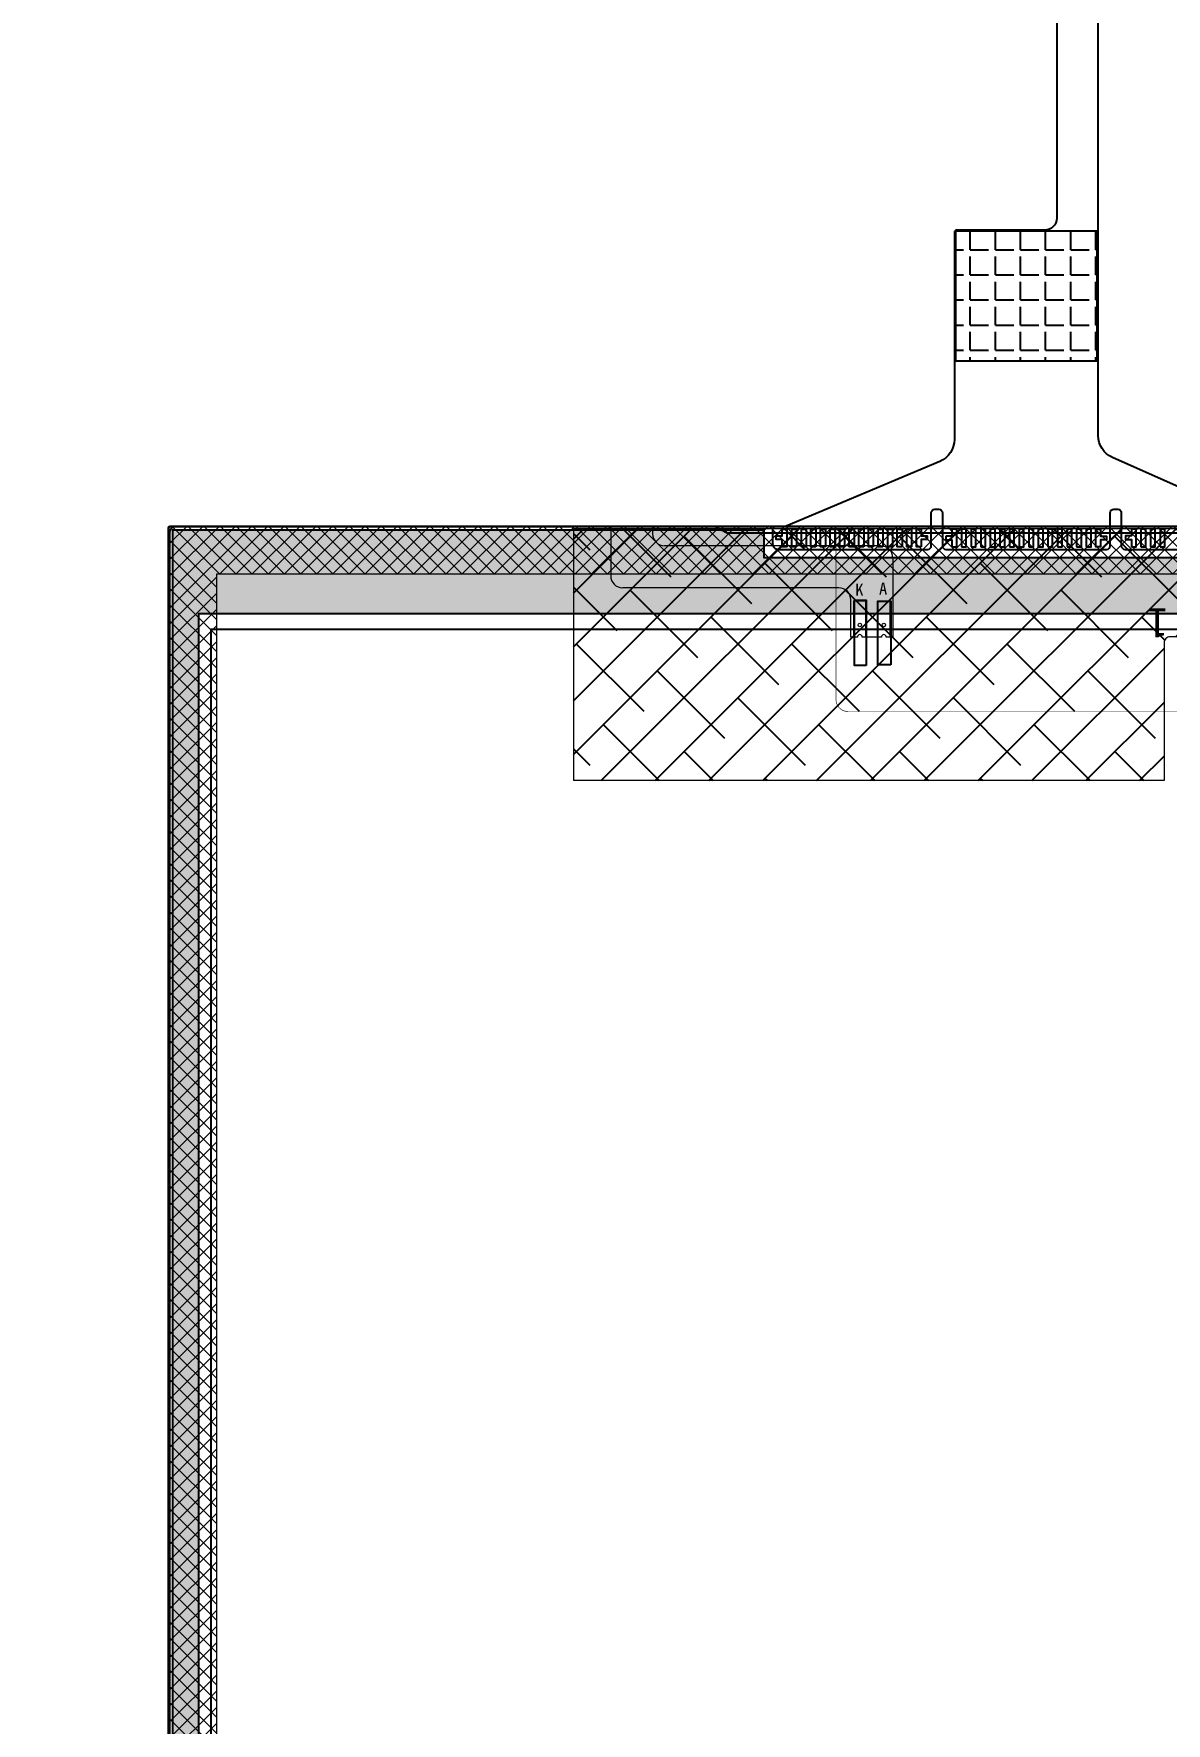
# Model space of a CAD drawing. Header units: millimetres. Extents: x 8997 to 11970, y 808 to 1592.
# Drawn here: x 11590.9 to 11685.4, y 1191.9 to 1332.9 of the extents above; entities that cross this region are included whole.
import ezdxf

# ---------------------------------------------------------------- set-up
doc = ezdxf.new("R2010")
doc.units = ezdxf.units.MM
for name, color, linetype in [('Bezel l', 22, 'Continuous'), ('D', 4, 'Continuous'), ('FPC', 40, 'Continuous'), ('GKO', 12, 'Continuous'), ('lcm', 6, 'Continuous'), ('lens', 6, 'Continuous'), ('背胶', 2, 'Continuous')]:
    doc.layers.add(name, color=color, linetype=linetype)
for name, color, linetype, lineweight in [('OBJ-DIM MODIFY', 1, 'Continuous', 15), ('Ref', 5, 'Continuous', 15), ('Tape', 5, 'Continuous', 15), ('标注', 3, 'Continuous', 13)]:
    doc.layers.add(name, color=color, linetype=linetype, lineweight=lineweight)
doc.styles.get("Standard").update_dxf_attribs({"font": 'simhei.ttf'})
doc.styles.add('WMF-宋体', font='', dxfattribs={"height": 2.5})
doc.styles.get('WMF-宋体').set_extended_font_data('SimSun')
doc.dimstyles.new('STANDARD$0', dxfattribs={"dimtxt": 5.5, "dimasz": 3, "dimexe": 0.5, "dimexo": 0.5, "dimgap": 0.25, "dimtad": 1, "dimzin": 1, "dimdsep": 46, "dimlunit": 6, "dimtxsty": 'Standard', "dimblk": 'OPEN30', "dimcen": 0.5, "dimadec": 0, "dimazin": 0, "dimtm": 0.3, "dimtfac": 1, "dimtmove": 0, "dimatfit": 3, "dimfxl": 0, "dimtolj": 1, "dimtzin": 0, "dimarcsym": 0})

# ---------------------------------------------------------------- blocks, each defined once
blk = doc.blocks.new('_Open30')
at = {"color": 0, "linetype": 'ByBlock', "lineweight": -2}
for p, q in [((-1, 0.268), (0, 0)), ((0, 0), (-1, -0.268)), ((0, 0), (-1, 0))]:
    blk.add_line(p, q, dxfattribs=at)
blk = doc.blocks.new('*D67')
at = {"layer": 'D', "color": 0, "lineweight": -2}
for p, q in [((11565.28, 1350.47), (11565.28, 1353.47)), ((11678.89, 1347.47), (11564.78, 1347.47)), ((11565.28, 1347.47), (11565.28, 1343.47)), ((11678.89, 1343.47), (11564.78, 1343.47)), ((11565.28, 1340.47), (11565.28, 1253.95))]:
    blk.add_line(p, q, dxfattribs=at)
at = {"layer": 'Defpoints', "color": 0, "lineweight": -2, "ltscale": 8.780934}
for p in [(11679.39, 1347.47), (11565.28, 1343.47), (11679.39, 1343.47)]:
    blk.add_point(p, dxfattribs=at)
at = {"layer": 'D', "color": 0, "lineweight": -2, "ltscale": 8.780934, "xscale": 3, "yscale": 3, "zscale": 3}
for p, rotation in [((11565.28, 1347.47), 270), ((11565.28, 1343.47), 90)]:
    blk.add_blockref('_Open30', p, dxfattribs=dict(at, rotation=rotation))
at = {"layer": 'D', "color": 0, "ltscale": 8.780934, "insert": (11560.17, 1295.71), "char_height": 7, "attachment_point": 5, "rotation": 90}
blk.add_mtext('\\A1;PI补强，4.00%%P0.1', dxfattribs=at)
blk = doc.blocks.new('*D68')
at = {"layer": 'D', "color": 0, "lineweight": -2}
for p, q in [((11679.89, 1347.47), (11783.56, 1347.47)), ((11783.06, 1344.47), (11783.06, 1294.78)), ((11699, 1291.78), (11783.56, 1291.78))]:
    blk.add_line(p, q, dxfattribs=at)
at = {"layer": 'Defpoints', "color": 0, "lineweight": -2, "ltscale": 8.780934}
for p in [(11679.39, 1347.47), (11698.5, 1291.78), (11783.06, 1291.78)]:
    blk.add_point(p, dxfattribs=at)
at = {"layer": 'D', "color": 0, "lineweight": -2, "ltscale": 8.780934, "xscale": 3, "yscale": 3, "zscale": 3}
for p, rotation in [((11783.06, 1347.47), 90), ((11783.06, 1291.78), 270)]:
    blk.add_blockref('_Open30', p, dxfattribs=dict(at, rotation=rotation))
at = {"layer": 'D', "color": 0, "ltscale": 8.780934, "insert": (11779.14, 1319.63), "char_height": 7, "attachment_point": 5, "rotation": 90}
blk.add_mtext('\\A1;55.69%%P0.5', dxfattribs=at)
blk = doc.blocks.new('www')
h = blk.add_hatch()
h.set_pattern_fill('ANSI38', color=256)
h.paths.add_polyline_path([(3705.03, 1350.54), (3705.03, 1339.04, -0.414214), (3704.53, 1338.54), (3680.03, 1338.54, -0.414214), (3679.53, 1339.04), (3679.53, 1350.54), (3669.28, 1350.54), (3669.28, 1329.54), (3754.28, 1329.54), (3754.28, 1350.54)])
at = {"layer": '标注', "color": 0}
for p, q in [((3669.28, 1329.54), (3669.28, 1350.54)), ((3679.53, 1350.54), (3669.28, 1350.54)), ((3679.53, 1339.04), (3679.53, 1350.54)), ((3705.03, 1339.04), (3705.03, 1350.54)), ((3705.03, 1350.54), (3754.28, 1350.54)), ((3754.28, 1329.54), (3754.28, 1350.54)), ((3680.03, 1338.54), (3704.53, 1338.54)), ((3669.28, 1329.54), (3754.28, 1329.54))]:
    blk.add_line(p, q, dxfattribs=at)
for centre, start, end in [((3704.53, 1339.04), 270, 270), ((3680.03, 1339.04), 180, 270), ((3704.53, 1339.04), 270, 0)]:
    blk.add_arc(centre, 0.5, start, end, dxfattribs=at)
blk = doc.blocks.new('lcm13')
at = {"layer": 'Tape', "lineweight": 0}
h = blk.add_hatch(dxfattribs=at)
h.set_pattern_fill('ANSI37', color=4, scale=0.3, style=0)
h.set_pattern_definition([(45, (2099.6941, 13502.7121), (-0.67351921, 0.67351921), []), (135, (2099.6941, 13502.7121), (-0.67351921, -0.67351921), [])])
h.paths.add_polyline_path([(12614.72, 1309.858), (12614.72, 1081.258), (12757.72, 1081.258), (12757.72, 1309.858)])
h.paths.add_polyline_path([(12618.72, 1305.858), (12618.72, 1085.258), (12753.72, 1085.258), (12753.72, 1305.858)], flags=16)
at = {"color": 242, "linetype": 'Continuous'}
for points in [[(12697.529, 1092.852), (12698.602, 1092.852), (12698.602, 1087.522), (12697.529, 1087.522)], [(12699.575, 1092.886), (12700.548, 1092.886), (12700.548, 1087.454), (12699.575, 1087.454)]]:
    blk.add_lwpolyline(points, close=True, dxfattribs=at)
at = {"layer": 'Bezel l', "color": 151}
for p, q in [((12757.67, 1081.808), (12757.67, 1309.308)), ((12667.57, 1081.858), (12706.82, 1081.858)), ((12706.82, 1081.858), (12711.077, 1081.858)), ((12712.123, 1081.335), (12711.177, 1081.832)), ((12757.17, 1081.308), (12712.223, 1081.308))]:
    blk.add_line(p, q, dxfattribs=at)
for centre, radius, start, end in [((12711.077, 1081.658), 0.2, 60, 90), ((12712.223, 1081.508), 0.2, 240, 270), ((12757.17, 1081.808), 0.5, 270, 0)]:
    blk.add_arc(centre, radius, start, end, dxfattribs=at)
at = {"layer": 'GKO', "color": 242, "const_width": 0.0508}
for points in [[(12649.898, 1096.733), (12701.094, 1096.733)], [(12702.093, 1095.775), (12702.093, 1081.258)]]:
    blk.add_lwpolyline(points, dxfattribs=at)
blk.add_lwpolyline([(12702.094, 1095.733, 0.4142136), (12701.094, 1096.733)], format="xyb", dxfattribs=at)
at = {"layer": 'OBJ-DIM MODIFY', "color": 0}
for p, q in [((12697.352, 1090.522), (12697.902, 1090.522)), ((12697.352, 1083.913), (12697.352, 1090.522)), ((12697.602, 1087.522), (12697.602, 1090.522)), ((12698.302, 1090.522), (12699.902, 1090.522)), ((12698.602, 1087.522), (12698.602, 1090.522)), ((12699.602, 1090.522), (12699.602, 1087.522)), ((12700.302, 1090.522), (12700.852, 1090.522)), ((12700.602, 1090.522), (12700.602, 1087.522)), ((12700.852, 1090.522), (12700.852, 1087.413)), ((12697.602, 1087.522), (12698.602, 1087.522)), ((12699.602, 1087.522), (12700.602, 1087.522)), ((12701.852, 1086.413), (12719.882, 1086.413)), ((12720.882, 1081.258), (12720.882, 1085.413)), ((12698.352, 1082.913), (12716.382, 1082.913)), ((12717.382, 1081.258), (12717.382, 1081.913))]:
    blk.add_line(p, q, dxfattribs=at)
for centre in [(12698.102, 1089.522), (12700.102, 1089.522)]:
    blk.add_circle(centre, 0.15, dxfattribs=at)
for centre, radius, start, end in [((12698.102, 1090.522), 0.2, 180, 0), ((12700.102, 1090.522), 0.2, 180, 0), ((12701.852, 1087.413), 1, 180, 270), ((12719.882, 1085.413), 1, 0, 90), ((12698.352, 1083.913), 1, 180, 270), ((12716.382, 1081.913), 1, 0, 90)]:
    blk.add_arc(centre, radius, start, end, dxfattribs=at)
at = {"layer": 'Ref'}
for points in [[(12614.72, 1309.858), (12757.72, 1309.858), (12757.72, 1081.258), (12614.72, 1081.258)], [(12618.72, 1305.858), (12753.72, 1305.858), (12753.72, 1085.258), (12618.72, 1085.258)]]:
    blk.add_lwpolyline(points, close=True, dxfattribs=at)
blk.add_blockref('www', (8969.697, -248.034))
at = {"layer": '标注', "color": 0, "insert": (12674.411, 1090.629), "char_height": 2.5, "width": 0.86057, "attachment_point": 1}
blk.add_mtext('1', dxfattribs=at)
at = {"layer": '标注', "insert": (12698.502, 1085.984), "char_height": 1, "width": 0.83741, "attachment_point": 1, "rotation": 180, "style": 'WMF-宋体'}
blk.add_mtext('A', dxfattribs=at)
at = {"layer": '标注', "insert": (12700.481, 1086.082), "char_height": 1, "attachment_point": 1, "rotation": 180, "style": 'WMF-宋体'}
blk.add_mtext_dynamic_manual_height_columns('K', width=0.83741, gutter_width=12.5, heights=[1], dxfattribs=at)

msp = doc.modelspace()

# ---------------------------------------------------------------- hatches: boundary and pattern name
at = {"layer": 'FPC'}
h = msp.add_hatch(dxfattribs=at)
h.set_pattern_fill('ANGLE', color=256, scale=0.3, style=0)
h.set_pattern_definition([(0, (3469.3211, -541.7798), (0, 2.0955), [1.524, -0.5715]), (90, (3469.3211, -541.7798), (-2.0955, 1e-16), [1.524, -0.5715])])
h.paths.add_polyline_path([(11667.787, 1316.37), (11667.787, 1305.564), (11679.587, 1305.564), (11679.587, 1316.37)])
at = {"layer": '背胶'}
h = msp.add_hatch(dxfattribs=at)
h.set_pattern_fill('ANGLE', color=256, scale=0.5)
h.set_pattern_definition([(0, (3469.8527, 0), (0, 3.4925), [2.54, -0.9525]), (90, (3469.8527, 0), (-3.4925, 2e-16), [2.54, -0.9525])])
h.paths.add_polyline_path([(11744.887, 1288.394), (11744.887, 1291.432), (11695.547, 1291.432), (11695.547, 1289.132), (11651.826, 1289.132), (11651.826, 1291.432), (11602.487, 1291.432), (11602.487, 1065.532), (11604.687, 1065.532), (11604.687, 1284.472), (11742.387, 1284.472), (11742.387, 1288.394)])
h.paths.add_polyline_path([(11744.887, 1288.094), (11744.887, 1063.432), (11602.487, 1063.432), (11602.487, 1065.232), (11742.687, 1065.232), (11742.687, 1288.094)])

# ---------------------------------------------------------------- linework, layer by layer
at = {"color": 7, "linetype": 'Continuous'}
msp.add_lwpolyline([(11602.187, 1291.732), (11745.187, 1291.732), (11745.187, 1063.232), (11602.187, 1063.232)], close=True, dxfattribs=at)
at = {"layer": 'FPC'}
for points in [[(11676.227, 1347.17), (11676.227, 1317.47, -0.4142136), (11675.227, 1316.47), (11667.887, 1316.47, 0.4142136), (11667.687, 1316.27), (11667.687, 1305.464), (11667.687, 1299.013, -0.3015567), (11666.464, 1297.17), (11653.668, 1291.771, -0.1001476), (11653.473, 1291.732), (11652.826, 1291.732, 0.4142136), (11652.526, 1291.432), (11652.526, 1290.332, 0.4142136), (11653.026, 1289.832), (11665.463, 1289.832, 0.4142136), (11665.763, 1290.132), (11665.763, 1292.882, -0.4142136), (11666.063, 1293.182), (11666.385, 1293.182, -0.4142136), (11666.685, 1292.882), (11666.685, 1290.132, 0.4142136), (11666.985, 1289.832), (11680.388, 1289.832, 0.4142136), (11680.688, 1290.132), (11680.688, 1292.882, -0.4142136), (11680.988, 1293.182), (11681.311, 1293.182, -0.4142136), (11681.611, 1292.882), (11681.611, 1290.132, 0.4142136), (11681.911, 1289.832), (11694.347, 1289.832, 0.4142136)], [(11693.75, 1291.775), (11680.874, 1297.499, -0.2963758), (11679.687, 1299.326), (11679.687, 1347.17, 0.4142136)]]:
    msp.add_lwpolyline(points, format="xyb", dxfattribs=at)
msp.add_lwpolyline([(11679.587, 1316.37), (11667.787, 1316.37), (11667.787, 1305.564), (11679.587, 1305.564)], close=True, dxfattribs=at)
at = {"layer": 'FPC', "linetype": 'Continuous'}
for points in [[(11653.326, 1291.532), (11653.726, 1291.532), (11653.726, 1290.032), (11653.326, 1290.032), (11653.326, 1290.662), (11652.826, 1290.662), (11652.826, 1290.962), (11653.326, 1290.962)], [(11654.526, 1290.032), (11654.126, 1290.032), (11654.126, 1291.532), (11654.526, 1291.532)], [(11655.326, 1290.032), (11654.926, 1290.032), (11654.926, 1291.532), (11655.326, 1291.532)], [(11656.126, 1290.032), (11655.726, 1290.032), (11655.726, 1291.532), (11656.126, 1291.532)], [(11656.926, 1290.032), (11656.526, 1290.032), (11656.526, 1291.532), (11656.926, 1291.532)], [(11657.726, 1290.032), (11657.326, 1290.032), (11657.326, 1291.532), (11657.726, 1291.532)], [(11658.526, 1290.032), (11658.126, 1290.032), (11658.126, 1291.532), (11658.526, 1291.532)], [(11659.326, 1290.032), (11658.926, 1290.032), (11658.926, 1291.532), (11659.326, 1291.532)], [(11660.126, 1290.032), (11659.726, 1290.032), (11659.726, 1291.532), (11660.126, 1291.532)], [(11660.926, 1290.032), (11660.526, 1290.032), (11660.526, 1291.532), (11660.926, 1291.532)], [(11661.726, 1290.032), (11661.326, 1290.032), (11661.326, 1291.532), (11661.726, 1291.532)], [(11662.526, 1290.032), (11662.126, 1290.032), (11662.126, 1291.532), (11662.526, 1291.532)], [(11663.326, 1290.032), (11662.926, 1290.032), (11662.926, 1291.532), (11663.326, 1291.532)], [(11664.126, 1290.032), (11663.726, 1290.032), (11663.726, 1291.532), (11664.126, 1291.532)], [(11664.926, 1290.032), (11664.526, 1290.032), (11664.526, 1291.532), (11664.926, 1291.532), (11664.926, 1290.962), (11665.426, 1290.962), (11665.426, 1290.662), (11664.926, 1290.662)], [(11666.985, 1290.932), (11666.985, 1290.632), (11667.485, 1290.632), (11667.485, 1290.032), (11667.885, 1290.032), (11667.885, 1291.532), (11667.485, 1291.532), (11667.485, 1290.932)], [(11668.285, 1290.032), (11668.685, 1290.032), (11668.685, 1291.532), (11668.285, 1291.532)], [(11669.085, 1290.032), (11669.485, 1290.032), (11669.485, 1291.532), (11669.085, 1291.532)], [(11669.885, 1290.032), (11670.285, 1290.032), (11670.285, 1291.532), (11669.885, 1291.532)], [(11670.685, 1290.032), (11671.085, 1290.032), (11671.085, 1291.532), (11670.685, 1291.532)], [(11671.485, 1290.032), (11671.885, 1290.032), (11671.885, 1291.532), (11671.485, 1291.532)], [(11672.285, 1290.032), (11672.685, 1290.032), (11672.685, 1291.532), (11672.285, 1291.532)], [(11673.085, 1290.032), (11673.485, 1290.032), (11673.485, 1291.532), (11673.085, 1291.532)], [(11673.885, 1290.032), (11674.285, 1290.032), (11674.285, 1291.532), (11673.885, 1291.532)], [(11674.685, 1290.032), (11675.085, 1290.032), (11675.085, 1291.532), (11674.685, 1291.532)], [(11675.485, 1290.032), (11675.885, 1290.032), (11675.885, 1291.532), (11675.485, 1291.532)], [(11676.285, 1290.032), (11676.685, 1290.032), (11676.685, 1291.532), (11676.285, 1291.532)], [(11677.085, 1290.032), (11677.485, 1290.032), (11677.485, 1291.532), (11677.085, 1291.532)], [(11677.885, 1290.032), (11678.285, 1290.032), (11678.285, 1291.532), (11677.885, 1291.532)], [(11678.685, 1290.032), (11679.085, 1290.032), (11679.085, 1291.532), (11678.685, 1291.532)], [(11679.885, 1291.532), (11679.885, 1290.932), (11680.385, 1290.932), (11680.385, 1290.632), (11679.885, 1290.632), (11679.885, 1290.032), (11679.485, 1290.032), (11679.485, 1291.532)], [(11682.447, 1290.032), (11682.847, 1290.032), (11682.847, 1291.532), (11682.447, 1291.532), (11682.447, 1290.962), (11681.947, 1290.962), (11681.947, 1290.662), (11682.447, 1290.662)], [(11683.247, 1290.032), (11683.647, 1290.032), (11683.647, 1291.532), (11683.247, 1291.532)], [(11684.047, 1290.032), (11684.447, 1290.032), (11684.447, 1291.532), (11684.047, 1291.532)], [(11684.847, 1290.032), (11685.247, 1290.032), (11685.247, 1291.532), (11684.847, 1291.532)]]:
    msp.add_lwpolyline(points, close=True, dxfattribs=at)
at = {"layer": 'lens', "linetype": 'Continuous'}
msp.add_lwpolyline([(11602.337, 1291.782), (11745.037, 1291.782, -0.4142136), (11745.237, 1291.582), (11745.237, 1063.382, -0.4142136), (11745.037, 1063.182), (11602.337, 1063.182, -0.4142136), (11602.137, 1063.382), (11602.137, 1291.582, -0.4142136)], format="xyb", close=True, dxfattribs=at)
msp.add_lwpolyline([(11605.687, 1065.802), (11741.687, 1065.802), (11741.687, 1283.142), (11605.687, 1283.142)], close=True, dxfattribs=at)
at = {"layer": '背胶'}
msp.add_lwpolyline([(11744.887, 1288.394), (11744.887, 1291.432), (11695.547, 1291.432), (11695.547, 1289.132), (11651.826, 1289.132), (11651.826, 1291.432), (11602.487, 1291.432), (11602.487, 1065.532), (11604.687, 1065.532), (11604.687, 1284.472), (11742.387, 1284.472), (11742.387, 1288.394)], close=True, dxfattribs=at)

# ---------------------------------------------------------------- block references
at = {"layer": 'lcm', "color": 3, "lineweight": -2, "ltscale": 8.780934, "rotation": 180}
msp.add_blockref('lcm13', (24359.907, 2373.04), dxfattribs=at)

# ---------------------------------------------------------------- dimensions: what is measured, and where the dimension line sits
at = {"layer": 'D'}
dim = msp.add_linear_dim(base=(11565.278, 1343.47), p1=(11679.387, 1347.47), p2=(11679.387, 1343.47), angle=90, text='PI补强，<>%%P0.1', dimstyle='STANDARD$0', override={"dimtxt": 7}, dxfattribs=at)
dim.commit()
dim.dimension.update_dxf_attribs({"geometry": '*D67', "text_midpoint": (11565.278, 1295.712), "dimtype": 160})
dim = msp.add_linear_dim(base=(11783.062, 1291.782), p1=(11679.387, 1347.47), p2=(11698.496, 1291.782), angle=90, text='<>%%P0.5', dimstyle='STANDARD$0', override={"dimtxt": 7, "dimtxsty": 'Standard'}, dxfattribs=at)
dim.commit()
dim.dimension.update_dxf_attribs({"geometry": '*D68', "text_midpoint": (11779.135, 1319.626)})

doc.saveas('drawing.dxf')
